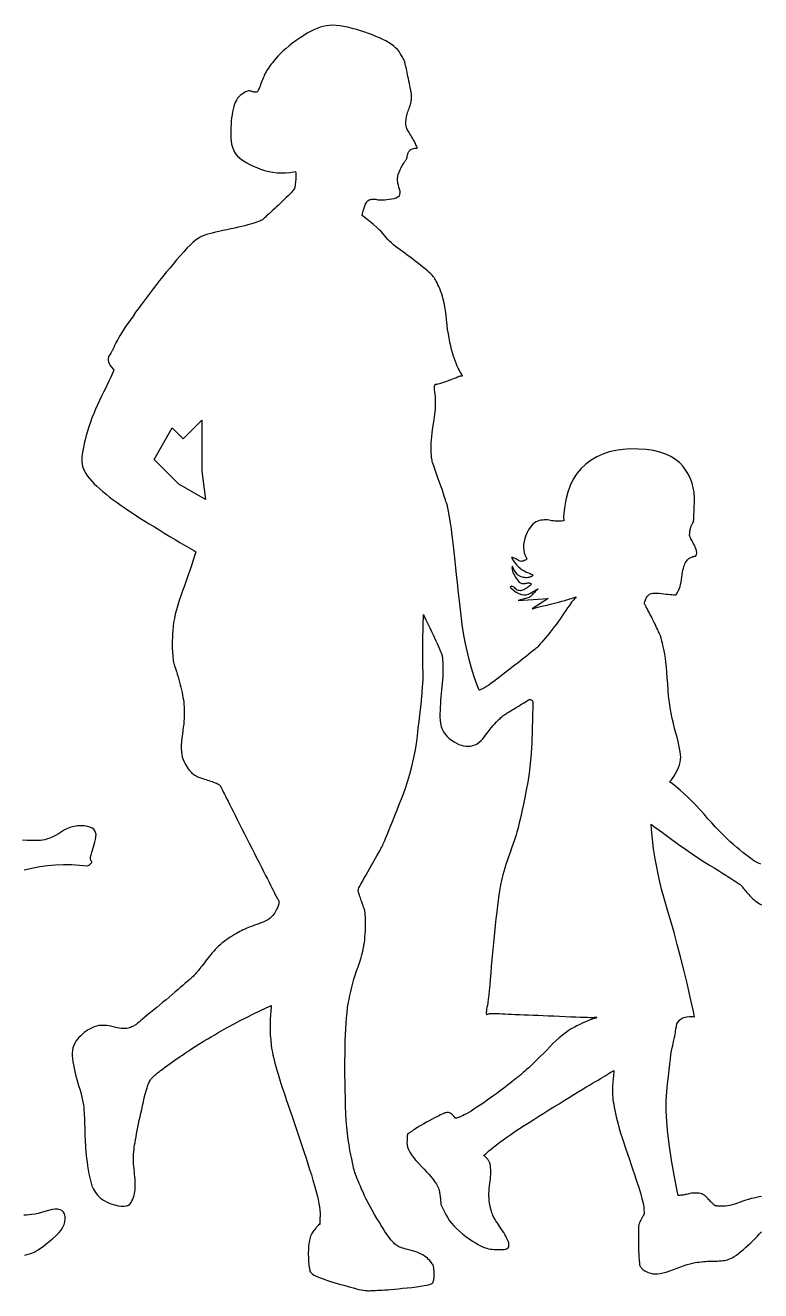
# Model space of a CAD drawing. Extents: x -1967 to 1912, y -945 to 732.
# Drawn here: x -27 to 917, y -940 to 685 of the extents above; entities that cross this region are included whole.
import ezdxf

# ---------------------------------------------------------------- set-up
doc = ezdxf.new("R2010")
doc.units = 0
doc.header["$LTSCALE"] = 20
doc.layers.add('_____1', color=7, linetype='CONTINUOUS')

msp = doc.modelspace()

# ---------------------------------------------------------------- linework, layer by layer
at = {"layer": '_____1', "color": 0, "linetype": 'CONTINUOUS', "flags": 128}
for points in [[(917.6, -392.4), (914.8, -391.1), (912.2, -389.8), (909.6, -388.3), (907.1, -386.6), (904.3, -384.7), (901.2, -382.4), (897.9, -379.9), (894.4, -377.1), (890.6, -374), (886.6, -370.6), (882.4, -366.9), (878, -362.9), (873.5, -358.7), (868.9, -354.3), (864.3, -349.5), (859.5, -344.6), (854.7, -339.3), (849.7, -333.9), (844.7, -328.1), (839.7, -322.4), (834.6, -316.9), (829.5, -311.6), (824.3, -306.5), (819.2, -301.7), (814, -297.1), (808.8, -292.7), (803.6, -288.6), (803.6, -288.6), (800.5, -286.4), (802.8, -284), (805.7, -279.8), (808.2, -275.7), (810.3, -271.8), (812, -268.1), (813.3, -264.5), (814.1, -261.1), (814.6, -257.8), (814.7, -254.7), (814.4, -251.4), (813.9, -247.8), (813.3, -243.7), (812.4, -239.3), (811.4, -234.5), (810.1, -229.3), (808.6, -223.8), (806.9, -217.8), (805.3, -211.5), (803.7, -205), (802.4, -198.3), (801.2, -191.3), (800.1, -184), (799.2, -176.5), (798.5, -168.8), (798, -160.8), (797.5, -153), (797, -145.8), (796.4, -139.1), (795.7, -133), (795.1, -127.5), (794.3, -122.6), (793.6, -118.2), (792.7, -114.4), (791.9, -111.2), (791.2, -108.3), (790.6, -105.8), (790.1, -103.7), (789.6, -102), (789.3, -100.7), (789, -99.8), (788.8, -99.3), (788.7, -98.8), (788.4, -98.2), (788, -97.4), (787.6, -96.4), (787, -95.3), (786.3, -93.9), (785.6, -92.3), (784.8, -90.5), (783.8, -88.5), (782.8, -86.4), (781.8, -84.2), (780.6, -81.9), (779.4, -79.4), (778, -76.8), (776.7, -74), (775.2, -71.2), (773.8, -68.4), (772.5, -66), (771.4, -63.8), (770.5, -62.1), (769.7, -60.6), (769.1, -59.5), (768.6, -58.6), (768.3, -58.2), (768.2, -57.8), (768.2, -57.2), (768.3, -56.4), (768.6, -55.4), (769, -54.3), (769.5, -53), (770.1, -51.5), (770.9, -49.8), (771.9, -48.2), (773.2, -46.8), (774.7, -45.7), (776.6, -44.9), (778.8, -44.4), (781.3, -44.1), (784, -44.1), (787.1, -44.3), (790.2, -44.7), (793.2, -45.1), (796, -45.4), (798.7, -45.6), (801.2, -45.9), (803.5, -46.1), (805.7, -46.2), (807.7, -46.4), (807.7, -46.4), (808.6, -46.3), (809.4, -45.7), (810.6, -43.4), (811.8, -41), (812.8, -38.5), (813.8, -35.8), (814.5, -33), (815.2, -30), (815.8, -26.9), (816.2, -23.7), (816.6, -20.5), (817, -17.5), (817.6, -14.8), (818.1, -12.4), (818.7, -10.2), (819.4, -8.2), (820.2, -6.5), (820.9, -5.1), (821.8, -3.8), (822.6, -2.6), (823.4, -1.6), (824.3, -0.7), (825.1, 0.1), (826, 0.7), (826.9, 1.3), (827.7, 1.7), (828.6, 2), (829.4, 2.3), (830.1, 2.6), (830.8, 2.8), (831.5, 2.9), (832.1, 3.1), (832.6, 3.1), (833.1, 3.2), (833.5, 3.3), (833.9, 3.5), (834.2, 3.8), (834.5, 4.2), (834.7, 4.8), (834.9, 5.5), (835.1, 6.3), (835.2, 7.2), (835.2, 8.2), (835.1, 9.4), (834.8, 10.7), (834.4, 12.1), (833.8, 13.7), (833.1, 15.4), (832.2, 17.2), (831.2, 19.2), (830.2, 21.1), (829.3, 22.8), (828.5, 24.3), (827.9, 25.6), (827.3, 26.7), (826.9, 27.6), (826.5, 28.4), (826.3, 28.9), (826.2, 29.3), (826.1, 29.9), (826.1, 30.6), (826.1, 31.4), (826.2, 32.3), (826.3, 33.4), (826.5, 34.5), (826.6, 35.8), (826.9, 37.1), (827.1, 38.3), (827.4, 39.5), (827.8, 40.6), (828.1, 41.7), (828.5, 42.7), (828.9, 43.6), (829.3, 44.5), (829.7, 45.3), (830.1, 45.9), (830.4, 46.5), (830.7, 46.9), (830.9, 47.1), (831, 47.2), (831.1, 47.2), (831.2, 47.1), (831.2, 47.3), (831.3, 48.3), (831.4, 50.2), (831.5, 52.9), (831.7, 56.5), (831.9, 60.9), (832.1, 66.2), (832.4, 72.2), (832.4, 78.6), (831.8, 84.9), (830.8, 90.9), (829.2, 96.8), (827.1, 102.5), (824.5, 108), (821.3, 113.4), (817.7, 118.5), (813.3, 123.3), (808.2, 127.5), (802.2, 131.2), (795.5, 134.3), (787.9, 136.8), (779.6, 138.7), (770.4, 140), (760.4, 140.8), (750.3, 140.9), (740.7, 140.3), (731.5, 139), (722.8, 137), (714.6, 134.2), (706.9, 130.7), (699.7, 126.4), (692.9, 121.5), (686.8, 115.8), (681.4, 109.3), (676.7, 102), (672.8, 94), (669.6, 85.2), (667.1, 75.6), (665.3, 65.3), (664.3, 54.2), (664.3, 54.2), (664.5, 48.8), (663.6, 48.5), (661.4, 48.3), (659.3, 48.2), (657.2, 48.2), (655.2, 48.2), (653.2, 48.3), (651.2, 48.5), (649.3, 48.8), (647.4, 49.2), (645.5, 49.6), (643.5, 49.8), (641.6, 49.9), (639.6, 49.8), (637.5, 49.6), (635.4, 49.3), (633.3, 48.9), (631.2, 48.3), (629, 47.4), (626.9, 46.2), (624.9, 44.5), (623, 42.4), (621.1, 39.9), (619.3, 36.9), (617.6, 33.6), (615.9, 29.8), (614.5, 25.9), (613.5, 22.1), (612.9, 18.3), (612.8, 14.6), (613.1, 11), (613.8, 7.5), (614.9, 4.1), (616.5, 0.7), (616.5, 0.7), (617.4, -0.1), (616.8, -0.8), (615.2, -1.8), (613.6, -2.5), (612.2, -3), (610.8, -3.3), (609.5, -3.4), (608.3, -3.2), (607.2, -2.8), (606.1, -2.2), (605.1, -1.5), (604.1, -0.9), (603.1, -0.3), (602.1, 0.2), (601.1, 0.7), (600.1, 1), (599.1, 1.4), (598.1, 1.6), (598.1, 1.6), (597.5, 1.7), (597.8, 0.7), (599.9, -2.6), (602.1, -5.6), (604.3, -8.2), (606.5, -10.5), (608.7, -12.6), (611, -14.3), (613.4, -15.6), (615.7, -16.7), (618, -17.6), (619.9, -18.4), (621.5, -19.1), (622.7, -19.7), (623.7, -20.3), (624.3, -20.8), (624.6, -21.2), (624.6, -21.5), (624.4, -21.8), (624.1, -22.1), (623.7, -22.4), (623.3, -22.6), (622.8, -22.9), (622.3, -23.2), (621.6, -23.5), (621, -23.8), (620.2, -24.1), (619.3, -24.2), (618.2, -24.3), (617.1, -24.4), (615.8, -24.4), (614.5, -24.3), (612.9, -24.1), (611.3, -23.8), (609.7, -23.4), (608, -22.6), (606.4, -21.5), (604.8, -20), (603.3, -18.3), (601.8, -16.1), (600.3, -13.7), (598.9, -10.9), (598.9, -10.9), (598.4, -10.1), (598.1, -10.2), (597.9, -11.5), (598, -12.8), (598.2, -14.3), (598.6, -15.9), (599.2, -17.6), (600, -19.4), (601, -21.3), (602.2, -23.3), (603.4, -25.2), (604.6, -26.9), (605.7, -28.3), (606.8, -29.5), (607.9, -30.4), (608.8, -31.1), (609.7, -31.5), (610.6, -31.7), (611.5, -31.8), (612.3, -31.8), (613.2, -31.8), (614.1, -31.7), (614.9, -31.7), (615.8, -31.6), (616.7, -31.5), (617.6, -31.3), (618.5, -31.2), (619.3, -31.2), (620.1, -31.2), (620.7, -31.3), (621.3, -31.5), (621.9, -31.7), (622.3, -32), (622.7, -32.4), (622.7, -32.4), (622.9, -32.7), (622.7, -33), (621.8, -33.9), (620.8, -34.8), (619.7, -35.7), (618.5, -36.6), (617.3, -37.4), (615.9, -38.2), (614.5, -39), (613, -39.8), (611.5, -40.5), (610.1, -40.9), (608.7, -41.1), (607.3, -41), (606, -40.8), (604.8, -40.2), (603.6, -39.5), (602.5, -38.5), (601.5, -37.5), (600.5, -36.7), (599.6, -36.1), (598.7, -35.7), (597.9, -35.5), (597.2, -35.4), (596.5, -35.6), (595.9, -36), (595.9, -36), (595.7, -36.4), (596.5, -37.5), (600.1, -40.5), (603.5, -42.9), (606.9, -44.6), (610.1, -45.8), (613.2, -46.3), (616.2, -46.2), (619.1, -45.5), (621.9, -44.2), (624.4, -42.7), (626.5, -41.5), (628.3, -40.4), (629.7, -39.6), (630.7, -39.1), (631.3, -38.8), (631.6, -38.7), (631.4, -38.8), (631.1, -39.1), (630.6, -39.5), (630, -40.1), (629.4, -40.7), (628.6, -41.4), (627.8, -42.3), (626.8, -43.2), (625.8, -44.3), (624.8, -45.3), (623.8, -46.3), (623, -47.1), (622.2, -47.9), (621.6, -48.6), (621, -49.1), (620.5, -49.6), (620.1, -50), (620.1, -50), (605.7, -53.6), (644.6, -50.9), (623.8, -64.5), (625.8, -63.9), (628.3, -63.2), (631.2, -62.4), (634.6, -61.5), (638.4, -60.5), (642.6, -59.5), (647.3, -58.3), (652.4, -57), (657.5, -55.7), (662, -54.6), (666, -53.5), (669.5, -52.6), (672.4, -51.7), (674.8, -51), (676.6, -50.3), (678, -49.8), (678.9, -49.4), (679.6, -49.2), (680, -49.2), (680.2, -49.3), (680.1, -49.6), (679.8, -50.1), (679.2, -50.8), (678.3, -51.6), (677.3, -52.7), (676, -54.2), (674.6, -55.9), (673.1, -58), (671.3, -60.4), (669.4, -63.2), (667.3, -66.3), (665, -69.7), (662.6, -73.2), (660.1, -76.8), (657.6, -80.4), (655, -83.9), (652.3, -87.5), (649.6, -91), (646.8, -94.5), (643.9, -98.1), (641.2, -101.4), (638.6, -104.4), (636.3, -107.1), (634.3, -109.4), (632.5, -111.4), (631, -113), (629.7, -114.3), (628.7, -115.3), (627.6, -116.2), (626.1, -117.4), (624.3, -118.9), (622.1, -120.6), (619.5, -122.7), (616.5, -125.1), (613.2, -127.7), (609.5, -130.7), (605.7, -133.8), (601.8, -136.8), (597.9, -139.8), (594, -142.9), (590.2, -145.8), (586.3, -148.8), (582.4, -151.8), (578.6, -154.7), (574.8, -157.5), (571.4, -160), (568.2, -162.2), (565.2, -164.1), (562.6, -165.7), (560.1, -167.1), (558, -168.1), (556.1, -168.9), (556.1, -168.9), (555.8, -168.7), (553.2, -162.5), (549.5, -151.6), (546.1, -140.5), (543.1, -129.5), (540.3, -118.3), (537.9, -107.1), (535.8, -95.8), (534, -84.4), (532.6, -72.9), (531.3, -61.6), (530.1, -50.8), (528.9, -40.4), (527.8, -30.4), (526.8, -20.9), (525.8, -11.8), (524.9, -3.2), (524, 5.1), (523.2, 12.8), (522.3, 20), (521.6, 26.6), (520.8, 32.8), (520.1, 38.3), (519.4, 43.4), (518.7, 47.9), (518, 51.8), (517.4, 55.3), (516.9, 58.4), (516.4, 61.1), (516, 63.3), (515.6, 65.1), (515.3, 66.5), (515.1, 67.5), (514.9, 68.1), (514.8, 68.6), (514.5, 69.5), (514.1, 70.6), (513.7, 71.9), (513.1, 73.6), (512.5, 75.6), (511.8, 77.9), (511, 80.4), (510.1, 83.2), (509.1, 86.1), (508.1, 89.1), (507, 92.3), (505.8, 95.6), (504.6, 99.1), (503.3, 102.7), (501.9, 106.5), (500.6, 110.1), (499.4, 113.5), (498.3, 116.5), (497.4, 119.2), (496.7, 121.5), (496, 123.6), (495.6, 125.3), (495.2, 126.7), (495, 128), (494.7, 129.6), (494.5, 131.3), (494.4, 133.2), (494.2, 135.3), (494.1, 137.6), (494, 140.2), (494, 142.9), (494, 145.9), (494.1, 149.2), (494.4, 152.8), (494.8, 156.8), (495.3, 161.1), (495.9, 165.7), (496.6, 170.7), (497.5, 176), (498.3, 181.3), (499, 186.3), (499.5, 191.1), (499.8, 195.7), (499.9, 199.9), (499.9, 203.9), (499.7, 207.6), (499.3, 211.1), (498.9, 214.2), (498.6, 216.8), (498.5, 219.1), (498.5, 220.9), (498.7, 222.3), (499, 223.3), (499.4, 223.9), (499.9, 224), (500.7, 224), (501.8, 224.1), (503.1, 224.4), (504.8, 224.8), (506.7, 225.4), (509, 226.1), (511.5, 227), (514.3, 228), (517.1, 229), (519.7, 230), (522, 230.8), (524, 231.6), (525.8, 232.3), (527.3, 232.9), (528.5, 233.5), (529.5, 233.9), (530.3, 234.2), (531.1, 234.5), (531.8, 234.7), (532.4, 234.8), (532.9, 234.9), (533.4, 234.8), (533.8, 234.7), (534.2, 234.5), (534.4, 234.3), (534.5, 234.5), (534.4, 234.8), (534.1, 235.5), (533.6, 236.3), (533, 237.4), (532.1, 238.8), (531.1, 240.4), (530, 242.3), (528.9, 244.6), (527.7, 247.1), (526.6, 249.9), (525.4, 253), (524.1, 256.5), (522.9, 260.2), (521.6, 264.2), (520.4, 268.6), (519.2, 273.2), (518.1, 278.1), (517.1, 283.2), (516.2, 288.7), (515.3, 294.4), (514.6, 300.3), (513.9, 306.6), (513.2, 312.8), (512.4, 318.5), (511.6, 323.8), (510.7, 328.7), (509.7, 333.2), (508.7, 337.2), (507.6, 340.8), (506.3, 343.9), (505.1, 346.8), (504, 349.4), (502.8, 351.8), (501.7, 354), (500.7, 356.1), (499.7, 357.9), (498.7, 359.5), (497.8, 360.9), (496.7, 362.3), (495.4, 363.9), (493.6, 365.7), (491.6, 367.6), (489.2, 369.7), (486.5, 372), (483.5, 374.4), (480.2, 377.1), (476.7, 379.7), (473.3, 382.3), (470, 384.9), (466.7, 387.4), (463.4, 389.8), (460.3, 392.1), (457.2, 394.3), (454.2, 396.5), (451.2, 398.7), (448.4, 400.9), (445.8, 403.1), (443.2, 405.4), (440.8, 407.7), (438.6, 410), (436.4, 412.3), (434.5, 414.7), (432.3, 417.2), (429.8, 419.9), (426.9, 422.7), (423.7, 425.7), (420, 428.9), (415.9, 432.3), (411.5, 435.8), (406.7, 439.6), (406.7, 439.6), (405.4, 440.2), (405.9, 443), (406.9, 446.8), (407.9, 450.1), (408.9, 452.9), (409.9, 455.3), (411, 457.3), (412.1, 458.9), (413.1, 460), (414.3, 460.6), (415.4, 461), (416.6, 461.3), (417.8, 461.5), (419, 461.7), (420.3, 461.7), (421.6, 461.6), (422.9, 461.4), (424.3, 461.1), (425.8, 460.9), (427.6, 460.7), (429.6, 460.6), (431.9, 460.7), (434.4, 460.8), (437.2, 461.1), (440.2, 461.4), (443.5, 461.9), (446.6, 462.5), (449.2, 463.4), (451.3, 464.6), (452.8, 466), (453.8, 467.7), (454.3, 469.7), (454.2, 471.9), (453.5, 474.4), (452.7, 477), (452, 479.4), (451.5, 481.6), (451.1, 483.7), (450.9, 485.6), (450.8, 487.3), (450.8, 488.9), (451.1, 490.3), (451.4, 491.7), (451.8, 493.1), (452.2, 494.5), (452.8, 495.9), (453.4, 497.4), (454.1, 498.9), (454.9, 500.5), (455.7, 502.1), (456.6, 503.7), (457.4, 505.1), (458.2, 506.5), (458.9, 507.7), (459.6, 508.9), (460.2, 509.9), (460.8, 510.8), (461.4, 511.6), (461.9, 512.4), (462.4, 513.1), (462.7, 513.8), (463, 514.5), (463.2, 515.1), (463.4, 515.7), (463.5, 516.3), (463.5, 516.9), (463.5, 517.4), (463.6, 518), (463.8, 518.7), (464, 519.4), (464.3, 520.2), (464.6, 521), (465, 521.9), (465.5, 522.8), (466.1, 523.8), (466.8, 524.6), (467.8, 525.3), (468.8, 525.9), (470.1, 526.4), (471.5, 526.8), (473.1, 527), (474.8, 527.2), (474.8, 527.2), (476.1, 527.2), (476.2, 527.4), (476, 528.2), (475.7, 529.1), (475.2, 530.2), (474.6, 531.5), (473.9, 532.9), (473.1, 534.5), (472.2, 536.3), (471.1, 538.2), (470, 540.1), (468.9, 542), (467.9, 543.7), (466.9, 545.4), (466, 547), (465.1, 548.5), (464.3, 549.9), (463.5, 551.2), (462.9, 552.5), (462.3, 553.9), (461.9, 555.3), (461.6, 556.9), (461.5, 558.4), (461.4, 560.1), (461.5, 561.8), (461.8, 563.6), (462.1, 565.4), (462.5, 567.2), (462.9, 569), (463.4, 570.9), (463.9, 572.7), (464.5, 574.5), (465.1, 576.3), (465.8, 578.1), (466.5, 579.9), (467.1, 581.7), (467.6, 583.4), (468, 585), (468.3, 586.6), (468.5, 588.1), (468.7, 589.6), (468.8, 591.1), (468.8, 592.4), (468.8, 593.6), (468.8, 594.7), (468.8, 595.7), (468.7, 596.6), (468.7, 597.3), (468.6, 598), (468.5, 598.5), (468.4, 599.1), (468.2, 600.1), (467.9, 601.4), (467.6, 603), (467.2, 605.1), (466.7, 607.4), (466.1, 610.1), (465.5, 613.1), (464.9, 616.3), (464.3, 619.2), (463.7, 621.8), (463.2, 624.3), (462.7, 626.6), (462.3, 628.6), (461.9, 630.5), (461.5, 632.1), (461.2, 633.5), (460.9, 634.7), (460.7, 635.8), (460.5, 636.6), (460.4, 637.3), (460.3, 637.8), (460.3, 638.1), (460.3, 638.2), (460.3, 638.3), (460, 638.8), (459.6, 639.6), (459, 640.8), (458.2, 642.2), (457.1, 644), (455.9, 646.1), (454.5, 648.5), (452.8, 651.1), (450.8, 653.6), (448.5, 656), (445.8, 658.3), (442.9, 660.5), (439.5, 662.7), (435.9, 664.7), (431.9, 666.7), (427.7, 668.7), (423.2, 670.5), (418.6, 672.4), (413.8, 674.2), (408.8, 675.9), (403.7, 677.6), (398.3, 679.3), (392.7, 680.9), (387.2, 682.3), (381.9, 683.4), (376.9, 684.2), (372.1, 684.6), (367.5, 684.8), (363.2, 684.6), (359.1, 684.2), (355.3, 683.4), (351.5, 682.3), (347.6, 680.9), (343.5, 679.1), (339.3, 677), (334.9, 674.6), (330.4, 671.9), (325.7, 668.9), (320.9, 665.5), (316.2, 662), (311.8, 658.6), (307.7, 655.2), (304, 652), (300.6, 648.8), (297.5, 645.7), (294.8, 642.6), (292.4, 639.6), (290.2, 636.8), (288.3, 634.3), (286.6, 631.9), (285.1, 629.8), (283.8, 628), (282.8, 626.4), (282, 625), (281.3, 623.9), (280.8, 622.8), (280.2, 621.6), (279.6, 620.2), (279, 618.6), (278.3, 616.9), (277.5, 615), (276.7, 613), (275.9, 610.8), (275, 608.7), (274.3, 606.8), (273.6, 605.1), (273, 603.6), (272.4, 602.4), (272, 601.4), (271.6, 600.6), (271.2, 600), (270.9, 599.6), (270.5, 599.3), (269.9, 599.1), (269.3, 599), (268.5, 598.9), (267.7, 599), (266.7, 599.1), (265.7, 599.3), (264.6, 599.6), (263.6, 599.8), (262.8, 600.1), (262, 600.3), (261.4, 600.4), (260.8, 600.6), (260.3, 600.7), (260, 600.8), (259.6, 600.9), (258.9, 600.7), (258.1, 600.4), (257.1, 599.9), (255.8, 599.2), (254.3, 598.4), (252.7, 597.4), (250.8, 596.2), (248.9, 594.8), (247.1, 593.1), (245.5, 591.2), (244, 588.9), (242.7, 586.4), (241.6, 583.6), (240.6, 580.5), (239.7, 577.1), (239, 573.6), (238.4, 569.8), (237.8, 566), (237.4, 562), (237.1, 557.8), (236.8, 553.6), (236.7, 549.1), (236.6, 544.6), (236.7, 540.1), (237.1, 535.9), (237.8, 532), (238.8, 528.4), (240, 525), (241.6, 522), (243.4, 519.3), (245.5, 516.9), (247.9, 514.6), (250.6, 512.4), (253.8, 510.2), (257.3, 508.1), (261.2, 506.1), (265.4, 504.1), (270.1, 502.1), (275, 500.2), (280.2, 498.5), (285.5, 497.2), (290.8, 496.2), (296.1, 495.6), (301.4, 495.4), (306.8, 495.5), (312.3, 495.9), (317.7, 496.7), (317.7, 496.7), (319.3, 497.3), (319.6, 497.3), (319.9, 496.7), (320.1, 495.9), (320.3, 494.9), (320.4, 493.7), (320.4, 492.3), (320.4, 490.7), (320.3, 488.9), (320.1, 486.8), (319.9, 484.8), (319.8, 483), (319.6, 481.3), (319.4, 479.9), (319.2, 478.6), (319.1, 477.5), (318.9, 476.6), (318.7, 475.9), (318.4, 475.2), (317.8, 474.2), (316.9, 473), (315.7, 471.6), (314.2, 469.9), (312.4, 468), (310.3, 465.9), (307.9, 463.6), (305.3, 461.1), (302.8, 458.7), (300.4, 456.4), (297.9, 454.1), (295.5, 451.8), (293.1, 449.6), (290.8, 447.4), (288.5, 445.3), (286.3, 443.3), (284.4, 441.5), (282.7, 440), (281.3, 438.6), (280.1, 437.5), (279.2, 436.6), (278.5, 436), (278, 435.5), (277.5, 435.1), (276.7, 434.7), (275.5, 434.1), (274.1, 433.5), (272.3, 432.9), (270.2, 432.1), (267.7, 431.3), (264.9, 430.4), (261.9, 429.4), (258.5, 428.5), (254.7, 427.5), (250.7, 426.5), (246.4, 425.5), (241.7, 424.4), (236.8, 423.4), (231.5, 422.3), (226.3, 421.2), (221.4, 420.2), (216.9, 419.1), (212.8, 418.1), (209, 417.1), (205.7, 416.1), (202.7, 415.1), (200, 414.2), (197.4, 412.9), (194.6, 411.2), (191.4, 408.8), (188, 405.9), (184.4, 402.5), (180.4, 398.5), (176.2, 394), (171.7, 389), (167.1, 383.6), (162.6, 378.3), (158.2, 373), (153.8, 367.7), (149.5, 362.4), (145.3, 357.1), (141.2, 351.9), (137.1, 346.6), (133.1, 341.4), (129.2, 336.2), (125.4, 331.2), (121.7, 326.1), (118, 321.2), (114.5, 316.3), (111.1, 311.4), (107.7, 306.7), (104.5, 302.1), (101.6, 297.9), (99, 293.9), (96.7, 290.3), (94.7, 287.1), (92.9, 284.1), (91.4, 281.5), (90.2, 279.2), (89.2, 277.1), (88.3, 275.3), (87.5, 273.8), (86.8, 272.4), (86.3, 271.3), (85.9, 270.4), (85.6, 269.7), (85.4, 269.3), (85.3, 268.9), (85, 268.3), (84.6, 267.5), (84, 266.5), (83.4, 265.4), (82.6, 264), (81.7, 262.5), (80.6, 260.7), (79.8, 258.9), (79.3, 256.9), (79.3, 254.9), (79.7, 252.8), (80.5, 250.5), (81.8, 248.2), (83.5, 245.9), (85.6, 243.4), (85.6, 243.4), (86.5, 242.7), (85.5, 240), (83.8, 236.2), (82, 232.2), (80.1, 227.9), (78, 223.4), (75.7, 218.7), (73.4, 213.7), (70.8, 208.5), (68.2, 203), (65.5, 197.5), (63, 191.9), (60.6, 186.3), (58.4, 180.7), (56.3, 175.1), (54.4, 169.5), (52.7, 163.9), (51.1, 158.2), (49.6, 152.8), (48.4, 147.7), (47.4, 142.9), (46.6, 138.5), (45.9, 134.4), (45.5, 130.6), (45.3, 127.2), (45.3, 124.2), (45.6, 121.3), (46.2, 118.3), (47.3, 115.3), (48.7, 112.3), (50.5, 109.2), (52.6, 106), (55.2, 102.8), (58.1, 99.6), (61.3, 96.3), (64.8, 93), (68.5, 89.6), (72.4, 86.2), (76.6, 82.7), (81, 79.2), (85.7, 75.7), (90.6, 72.1), (95.7, 68.4), (101.1, 64.7), (106.7, 60.9), (112.6, 57), (118.7, 53.1), (125.1, 49), (131.7, 44.9), (138.5, 40.7), (145.4, 36.5), (152.1, 32.4), (158.6, 28.5), (165.1, 24.6), (171.3, 20.9), (177.4, 17.3), (183.4, 13.8), (189.2, 10.4), (189.2, 10.4), (191.6, 8.9), (190.5, 4.9), (188.3, -1.9), (186.1, -8.6), (183.9, -15.2), (181.6, -21.8), (179.4, -28.4), (177.1, -34.8), (174.8, -41.2), (172.6, -47.5), (170.4, -53.8), (168.5, -59.8), (166.8, -65.6), (165.4, -71.3), (164.2, -76.8), (163.3, -82.1), (162.6, -87.2), (162.2, -92.1), (162, -96.8), (161.8, -101.2), (161.6, -105.3), (161.6, -109.1), (161.5, -112.5), (161.6, -115.7), (161.7, -118.6), (161.9, -121.1), (162.1, -123.4), (162.3, -125.4), (162.4, -127.2), (162.6, -128.8), (162.7, -130.1), (162.9, -131.2), (163, -132), (163.1, -132.6), (163.3, -133.3), (163.6, -134.3), (164, -135.7), (164.5, -137.4), (165.2, -139.6), (166, -142.1), (166.9, -145), (167.9, -148.2), (169, -151.7), (170, -155.1), (170.9, -158.4), (171.8, -161.8), (172.6, -165.1), (173.4, -168.4), (174.1, -171.7), (174.7, -175), (175.3, -178.2), (175.8, -181.3), (176.2, -184.4), (176.5, -187.5), (176.7, -190.4), (176.9, -193.4), (177, -196.2), (177, -199), (176.9, -201.9), (176.7, -205.1), (176.5, -208.6), (176.2, -212.3), (175.7, -216.3), (175.2, -220.6), (174.6, -225.2), (174, -230), (173.4, -234.9), (173.1, -239.4), (173, -243.7), (173.2, -247.7), (173.7, -251.3), (174.4, -254.7), (175.4, -257.8), (176.7, -260.6), (178.1, -263.2), (179.4, -265.5), (180.7, -267.7), (182, -269.6), (183.3, -271.3), (184.5, -272.8), (185.7, -274.1), (186.8, -275.2), (188, -276.1), (189.3, -277), (190.7, -277.9), (192.2, -278.7), (193.7, -279.5), (195.4, -280.3), (197.1, -280.9), (199, -281.6), (200.9, -282.2), (202.8, -282.9), (204.7, -283.5), (206.7, -284.2), (208.6, -284.9), (210.6, -285.5), (212.6, -286.2), (214.6, -286.9), (216.5, -287.6), (218.2, -288.3), (219.6, -289), (220.8, -289.6), (221.8, -290.2), (222.6, -290.8), (223.1, -291.3), (223.5, -291.9), (223.7, -292.5), (224.2, -293.5), (224.8, -294.7), (225.5, -296.2), (226.4, -298), (227.4, -300.1), (228.6, -302.4), (229.9, -305), (231.4, -308), (233.2, -311.4), (235.1, -315.2), (237.3, -319.5), (239.6, -324.2), (242.2, -329.3), (245, -334.8), (248, -340.7), (251.1, -346.9), (254.3, -353.1), (257.4, -359.2), (260.5, -365.4), (263.6, -371.5), (266.7, -377.7), (269.9, -383.9), (273, -390), (276, -395.9), (278.8, -401.5), (281.4, -406.6), (283.7, -411.2), (285.9, -415.5), (287.8, -419.3), (289.5, -422.7), (291, -425.7), (292.3, -428.3), (293.4, -430.6), (294.5, -432.7), (295.4, -434.4), (296.2, -435.8), (296.8, -436.9), (297.4, -437.7), (297.8, -438.2), (298.1, -438.6), (298.3, -439.2), (298.4, -439.8), (298.5, -440.5), (298.5, -441.3), (298.4, -442.2), (298.3, -443.2), (298, -444.3), (297.7, -445.5), (297.3, -446.8), (296.7, -448.2), (296, -449.7), (295.2, -451.2), (294.3, -452.8), (293.3, -454.6), (292.2, -456.4), (290.8, -458.2), (289.2, -459.9), (287.3, -461.5), (285.1, -463.1), (282.7, -464.6), (279.9, -465.9), (276.9, -467.2), (273.6, -468.5), (270.3, -469.6), (267.2, -470.7), (264.4, -471.7), (261.8, -472.7), (259.5, -473.6), (257.3, -474.4), (255.5, -475.2), (253.8, -476), (252.2, -476.7), (250.4, -477.7), (248.4, -478.7), (246.3, -479.9), (244, -481.2), (241.5, -482.7), (238.8, -484.3), (236, -486.1), (233.1, -487.9), (230.3, -489.8), (227.7, -491.7), (225.2, -493.6), (222.9, -495.6), (220.7, -497.7), (218.6, -499.7), (216.6, -501.9), (214.8, -504), (212.9, -506.1), (211.1, -508.2), (209.4, -510.4), (207.7, -512.5), (206, -514.6), (204.4, -516.7), (202.8, -518.7), (201.3, -520.8), (199.8, -522.7), (198.4, -524.5), (197.1, -526.2), (195.8, -527.7), (194.6, -529.2), (193.4, -530.6), (192.3, -531.8), (191.3, -533), (190.3, -534.1), (189.2, -535.2), (188.2, -536.2), (187.2, -537.2), (186.3, -538.1), (185.3, -539), (184.4, -539.8), (183.3, -540.8), (181.8, -542.1), (179.9, -543.7), (177.7, -545.6), (175.1, -547.8), (172.2, -550.3), (168.9, -553.2), (165.2, -556.3), (161.3, -559.6), (157.4, -562.9), (153.5, -566.2), (149.5, -569.5), (145.6, -572.8), (141.6, -576.1), (137.7, -579.4), (133.7, -582.6), (129.9, -585.7), (126.5, -588.5), (123.5, -591), (121, -593.1), (118.8, -594.9), (117, -596.4), (115.6, -597.5), (114.6, -598.3), (113.8, -598.9), (112.8, -599.5), (111.8, -600.1), (110.6, -600.7), (109.3, -601.2), (108, -601.7), (106.5, -602.2), (104.9, -602.6), (103.1, -603), (101.1, -603.2), (98.8, -603.2), (96.3, -603), (93.6, -602.7), (90.6, -602.2), (87.3, -601.5), (83.9, -600.7), (80.3, -599.9), (76.9, -599.4), (73.5, -599.2), (70.3, -599.2), (67.2, -599.5), (64.2, -600.1), (61.4, -601), (58.6, -602.2), (55.9, -603.6), (53.3, -605.1), (50.8, -606.7), (48.4, -608.5), (46.1, -610.4), (43.9, -612.4), (41.7, -614.6), (39.7, -616.9), (37.8, -619.3), (36.2, -622), (35, -624.8), (34, -627.8), (33.4, -631), (33.1, -634.5), (33.1, -638.1), (33.4, -641.9), (33.9, -645.8), (34.5, -649.9), (35.3, -654), (36.2, -658.3), (37.3, -662.6), (38.5, -667), (39.8, -671.6), (41.2, -676.2), (42.7, -680.9), (43.9, -685.3), (45, -689.5), (46, -693.6), (46.8, -697.5), (47.4, -701.3), (47.8, -704.8), (48.1, -708.2), (48.3, -711.4), (48.5, -714.6), (48.6, -717.8), (48.7, -720.8), (48.8, -723.8), (48.9, -726.8), (49, -729.6), (49, -732.4), (49.1, -735.3), (49.2, -738.4), (49.3, -741.7), (49.5, -745.2), (49.7, -748.9), (49.9, -752.8), (50.2, -756.9), (50.5, -761.2), (50.9, -765.7), (51.4, -770.2), (52, -774.9), (52.7, -779.7), (53.6, -784.6), (54.5, -789.6), (55.6, -794.7), (56.8, -799.9), (58.3, -805), (60.3, -809.6), (62.8, -813.8), (65.8, -817.5), (69.3, -820.8), (73.2, -823.7), (77.7, -826.2), (82.7, -828.2), (87.7, -829.7), (92.1, -830.8), (96.1, -831.3), (99.6, -831.4), (102.6, -831), (105.1, -830), (107.1, -828.6), (108.6, -826.7), (109.8, -824.5), (110.9, -822.2), (111.7, -819.9), (112.5, -817.6), (113.1, -815.2), (113.5, -812.8), (113.8, -810.3), (113.9, -807.7), (113.9, -805.1), (113.9, -802.4), (113.8, -799.5), (113.7, -796.6), (113.5, -793.5), (113.2, -790.3), (112.9, -787), (112.5, -783.6), (112.2, -780.2), (111.9, -776.8), (111.8, -773.6), (111.7, -770.4), (111.7, -767.4), (111.9, -764.4), (112.1, -761.5), (112.4, -758.7), (112.8, -755.8), (113.2, -752.7), (113.8, -749.4), (114.4, -746), (115, -742.3), (115.7, -738.4), (116.5, -734.3), (117.4, -730), (118.3, -725.6), (119.2, -721), (120.2, -716.4), (121.2, -711.7), (122.3, -707), (123.4, -702.1), (124.5, -697.2), (125.6, -692.1), (126.8, -687.3), (128, -683), (129.1, -679.2), (130.2, -675.8), (131.4, -673), (132.5, -670.7), (133.6, -668.8), (134.7, -667.5), (135.8, -666.4), (136.9, -665.4), (138, -664.3), (139.1, -663.3), (140.3, -662.3), (141.4, -661.3), (142.6, -660.3), (143.7, -659.3), (145, -658.3), (146.6, -657.1), (148.5, -655.6), (150.6, -654.1), (153, -652.3), (155.7, -650.3), (158.7, -648.2), (161.9, -645.9), (165.3, -643.6), (168.5, -641.3), (171.5, -639.2), (174.5, -637.2), (177.3, -635.3), (180, -633.4), (182.6, -631.7), (185.1, -630.2), (185.1, -630.2), (196.8, -622.6), (197.7, -622.1), (199.2, -621.2), (201.3, -619.9), (204, -618.3), (207.4, -616.3), (211.4, -613.9), (216.1, -611.1), (221.3, -608), (227.2, -604.6), (233.8, -601), (240.9, -597.2), (248.7, -593.1), (257.1, -588.9), (266.1, -584.4), (275.8, -579.8), (286, -574.9), (286, -574.9), (288.5, -573.7), (288.5, -575.3), (288, -580.9), (287.6, -586.2), (287.4, -591.2), (287.2, -595.9), (287.1, -600.3), (287.1, -604.4), (287.3, -608.1), (287.5, -611.6), (287.8, -614.7), (288, -617.5), (288.2, -619.9), (288.4, -622), (288.5, -623.7), (288.6, -625.1), (288.7, -626.1), (288.8, -626.8), (288.9, -627.5), (289.1, -628.6), (289.4, -630.1), (289.7, -632), (290.2, -634.3), (290.8, -637), (291.6, -640.1), (292.4, -643.7), (293.3, -647.6), (294.5, -652), (295.8, -656.7), (297.4, -662), (299.1, -667.6), (301, -673.7), (303.2, -680.2), (305.5, -687.1), (307.9, -694.3), (310.4, -701.5), (312.9, -708.9), (315.4, -716.3), (318, -723.8), (320.6, -731.4), (323.2, -739.1), (325.9, -746.9), (328.5, -754.6), (331, -762.2), (333.4, -769.6), (335.8, -776.9), (338, -784.1), (340.2, -791.1), (342.2, -797.9), (344.2, -804.6), (346, -811.1), (347.5, -817), (348.8, -822.6), (349.9, -827.7), (350.6, -832.3), (351.2, -836.5), (351.4, -840.3), (351.4, -843.6), (351.3, -846.5), (351.2, -848.9), (351.1, -851), (351.1, -852.6), (351, -853.8), (350.9, -854.6), (350.9, -855), (350.8, -854.9), (350.8, -854.7), (350.7, -854.5), (350.6, -854.5), (350.4, -854.5), (350.1, -854.7), (349.9, -854.9), (349.5, -855.2), (349.2, -855.7), (348.8, -856.2), (348.3, -856.8), (347.7, -857.5), (347, -858.3), (346.2, -859.1), (345.4, -860.1), (344.5, -861.2), (343.5, -862.4), (342.5, -863.6), (341.6, -865), (340.7, -866.5), (340, -868.1), (339.3, -869.8), (338.7, -871.6), (338.1, -873.5), (337.7, -875.5), (337.3, -877.7), (337, -880), (336.7, -882.4), (336.5, -885), (336.4, -887.7), (336.3, -890.5), (336.3, -893.5), (336.4, -896.7), (336.5, -899.8), (336.7, -902.6), (336.9, -905.2), (337.1, -907.6), (337.4, -909.7), (337.7, -911.6), (338.1, -913.2), (338.4, -914.6), (339.1, -915.9), (340.2, -917.2), (341.8, -918.5), (343.8, -919.8), (346.3, -921.1), (349.3, -922.4), (352.8, -923.8), (356.7, -925.2), (360.9, -926.5), (365, -927.8), (369.2, -929.1), (373.4, -930.4), (377.6, -931.7), (381.8, -932.9), (386.1, -934.1), (390.3, -935.3), (394.4, -936.3), (398.1, -937.3), (401.4, -938.1), (404.4, -938.7), (407.1, -939.2), (409.3, -939.5), (411.3, -939.7), (412.8, -939.8), (414.3, -939.8), (416.1, -939.7), (418, -939.6), (420.2, -939.5), (422.6, -939.4), (425.2, -939.3), (428, -939.1), (431.1, -939), (434.5, -938.7), (438.3, -938.5), (442.4, -938.1), (447, -937.7), (452, -937.3), (457.4, -936.7), (463.2, -936.1), (469.4, -935.5), (475.4, -934.8), (480.6, -934.1), (485.1, -933.3), (488.9, -932.5), (491.9, -931.7), (494.2, -930.9), (495.7, -930), (496.5, -929.1), (496.9, -928.2), (497.2, -927.1), (497.4, -926), (497.7, -924.7), (497.8, -923.4), (497.9, -922), (498, -920.5), (498, -918.9), (497.9, -917.3), (497.9, -915.8), (497.8, -914.3), (497.7, -913), (497.5, -911.7), (497.4, -910.6), (497.2, -909.5), (497, -908.4), (496.6, -907.4), (496.1, -906.3), (495.4, -905.2), (494.6, -903.9), (493.5, -902.6), (492.3, -901.2), (490.9, -899.8), (489.3, -898.2), (487.6, -896.7), (485.6, -895.3), (483.5, -893.9), (481.2, -892.7), (478.7, -891.5), (476, -890.5), (473.1, -889.5), (470, -888.6), (467, -887.8), (464.2, -887.1), (461.6, -886.4), (459.3, -885.7), (457.3, -885), (455.5, -884.4), (453.9, -883.9), (452.6, -883.3), (451.4, -882.7), (450.1, -881.9), (448.7, -880.8), (447.2, -879.5), (445.7, -878), (444.1, -876.3), (442.5, -874.3), (440.7, -872.1), (438.9, -869.7), (436.9, -866.8), (434.7, -863.6), (432.4, -860), (429.9, -856), (427.2, -851.6), (424.4, -846.9), (421.5, -841.8), (418.5, -836.6), (415.8, -831.6), (413.2, -826.8), (410.8, -822.2), (408.6, -817.8), (406.6, -813.5), (404.8, -809.5), (403.2, -805.6), (401.7, -802), (400.4, -798.8), (399.2, -796), (398.3, -793.6), (397.4, -791.5), (396.8, -789.9), (396.2, -788.6), (395.9, -787.6), (395.6, -786.6), (395.1, -784.8), (394.5, -782.3), (393.8, -779.1), (393, -775.2), (392.1, -770.6), (391, -765.3), (389.8, -759.3), (388.6, -752.6), (387.5, -745.5), (386.6, -737.9), (385.8, -729.9), (385.1, -721.3), (384.6, -712.2), (384.2, -702.7), (383.9, -692.6), (383.7, -682.5), (383.5, -672.6), (383.4, -663), (383.4, -653.7), (383.4, -644.6), (383.5, -635.7), (383.6, -627.2), (383.8, -618.9), (384, -611), (384.4, -603.4), (384.8, -596.2), (385.4, -589.3), (386, -582.9), (386.8, -576.8), (387.6, -571.1), (388.6, -565.8), (389.6, -560.6), (390.8, -555.5), (392, -550.3), (393.4, -545.1), (394.9, -539.8), (396.6, -534.6), (398.3, -529.3), (400.2, -524), (402, -518.8), (403.6, -513.7), (405, -508.7), (406.2, -503.9), (407.2, -499.2), (408, -494.6), (408.7, -490.2), (409.1, -485.9), (409.4, -481.8), (409.6, -477.9), (409.8, -474.3), (409.9, -470.9), (409.9, -467.8), (409.9, -464.9), (409.8, -462.3), (409.6, -459.9), (409.4, -457.8), (409.3, -455.9), (409.2, -454.4), (409, -453.2), (408.9, -452.2), (408.9, -451.6), (408.8, -451.2), (408.8, -451.2), (408.7, -451.2), (408.6, -451), (408.5, -450.8), (408.3, -450.3), (408.1, -449.7), (407.9, -449), (407.6, -448.1), (407.2, -447), (406.8, -445.9), (406.4, -444.6), (406, -443.3), (405.5, -441.9), (405, -440.4), (404.4, -438.8), (403.8, -437.1), (403.2, -435.4), (402.6, -433.7), (402.1, -432.1), (401.6, -430.8), (401.2, -429.6), (400.8, -428.5), (400.6, -427.6), (400.4, -426.9), (400.2, -426.4), (400.3, -425.7), (400.7, -424.4), (401.4, -422.7), (402.5, -420.5), (403.9, -417.8), (405.7, -414.5), (407.8, -410.8), (410.2, -406.6), (412.7, -402.2), (415.1, -398.1), (417.2, -394.3), (419.3, -390.7), (421.1, -387.5), (422.8, -384.4), (424.3, -381.7), (425.7, -379.2), (426.9, -377), (428, -375), (428.9, -373.4), (429.6, -372.1), (430.2, -371), (430.6, -370.3), (430.9, -369.8), (431, -369.6), (431.2, -369.4), (431.5, -368.7), (431.9, -367.7), (432.6, -366.2), (433.4, -364.3), (434.4, -362), (435.6, -359.2), (436.9, -356.1), (438.5, -352.3), (440.3, -347.8), (442.4, -342.6), (444.8, -336.6), (447.5, -329.9), (450.4, -322.4), (453.6, -314.2), (457.1, -305.2), (460.6, -295.8), (463.7, -286.3), (466.6, -276.7), (469.2, -267), (471.5, -257.2), (473.4, -247.4), (475.1, -237.5), (476.5, -227.4), (477.6, -217.7), (478.7, -208.9), (479.6, -200.9), (480.4, -193.6), (481.1, -187.2), (481.7, -181.6), (482.1, -176.9), (482.5, -172.9), (482.7, -169.5), (483, -166.5), (483.2, -163.8), (483.3, -161.4), (483.5, -159.4), (483.6, -157.7), (483.7, -156.3), (483.7, -155.3), (483.7, -154.2), (483.7, -152.5), (483.7, -150.4), (483.7, -147.7), (483.7, -144.4), (483.6, -140.7), (483.6, -136.4), (483.5, -131.6), (483.5, -126.3), (483.4, -120.4), (483.4, -114), (483.5, -107.1), (483.6, -99.7), (483.7, -91.7), (483.9, -83.2), (484.1, -74.2), (484.1, -74.2), (484.2, -71.7), (484.7, -73), (487.4, -78.5), (490, -83.8), (492.4, -88.7), (494.6, -93.3), (496.7, -97.6), (498.6, -101.7), (500.3, -105.4), (501.8, -108.8), (503.1, -111.9), (504.3, -114.7), (505.4, -117.1), (506.3, -119.2), (507, -120.9), (507.5, -122.2), (507.9, -123.3), (508.1, -123.9), (508.3, -124.6), (508.4, -125.6), (508.6, -126.9), (508.7, -128.5), (508.8, -130.5), (508.9, -132.8), (509, -135.4), (509.2, -138.3), (509.2, -141.5), (509.2, -144.9), (509.1, -148.4), (508.9, -152.1), (508.7, -156), (508.4, -160), (508, -164.2), (507.5, -168.6), (507, -173.1), (506.6, -177.5), (506.2, -182), (505.9, -186.3), (505.7, -190.7), (505.5, -195), (505.4, -199.3), (505.4, -203.6), (505.5, -207.8), (506.1, -211.7), (507, -215.5), (508.4, -219), (510.1, -222.3), (512.1, -225.4), (514.6, -228.2), (517.4, -230.9), (520.4, -233.2), (523.5, -235.3), (526.5, -237), (529.5, -238.4), (532.6, -239.5), (535.6, -240.3), (538.7, -240.8), (541.7, -240.9), (544.7, -240.6), (547.6, -240), (550.5, -239), (553.2, -237.6), (555.8, -235.7), (558.3, -233.5), (560.8, -230.9), (563.1, -227.9), (565.4, -224.8), (567.6, -221.9), (569.7, -219.1), (571.8, -216.6), (573.8, -214.2), (575.7, -212), (577.6, -210), (579.4, -208.2), (581.1, -206.6), (582.6, -205.2), (583.8, -204), (584.9, -203), (585.7, -202.3), (586.3, -201.7), (586.6, -201.4), (586.8, -201.3), (586.9, -201.3), (587.2, -201.1), (587.6, -200.9), (588.2, -200.5), (588.9, -200.1), (589.8, -199.5), (590.8, -198.9), (591.9, -198.1), (593.2, -197.3), (594.7, -196.3), (596.3, -195.3), (598.1, -194.2), (600.1, -193), (602.2, -191.7), (604.6, -190.3), (607, -188.8), (609.5, -187.4), (611.6, -186), (613.6, -184.9), (615.3, -183.8), (616.7, -182.9), (617.9, -182.2), (618.8, -181.6), (619.5, -181.1), (620.1, -180.8), (620.6, -180.6), (621.2, -180.6), (621.9, -180.7), (622.5, -181), (623.1, -181.5), (623.8, -182.1), (624.5, -182.9), (624.5, -182.9), (624.7, -183.2), (624.6, -187.4), (624.5, -204.5), (624, -220.6), (623.4, -235.8), (622.5, -250), (621.3, -263.2), (619.9, -275.5), (618.2, -286.8), (616.3, -297.1), (614.4, -306.5), (612.6, -315), (611, -322.5), (609.6, -329), (608.4, -334.6), (607.3, -339.3), (606.4, -343), (605.8, -345.8), (605.1, -348.3), (604.2, -351.2), (603.2, -354.5), (602, -358.2), (600.6, -362.3), (599.1, -366.9), (597.4, -371.8), (595.5, -377.2), (593.6, -382.6), (591.8, -387.7), (590.2, -392.6), (588.8, -397.2), (587.5, -401.6), (586.3, -405.7), (585.3, -409.5), (584.5, -413), (583.7, -416.7), (582.8, -421.2), (582, -426.3), (581.1, -432.1), (580.2, -438.6), (579.3, -445.8), (578.3, -453.6), (577.3, -462.2), (576.4, -471.1), (575.4, -479.9), (574.5, -488.7), (573.7, -497.5), (572.9, -506.2), (572.1, -514.8), (571.3, -523.5), (570.6, -532.1), (569.9, -540.2), (569.3, -547.7), (568.6, -554.4), (568, -560.3), (567.4, -565.4), (566.9, -569.9), (566.3, -573.5), (565.8, -576.4), (565.3, -578.8), (565.1, -580.8), (564.9, -582.4), (564.9, -583.6), (565, -584.5), (565.3, -585), (565.7, -585.2), (566.2, -584.9), (567, -584.6), (568, -584.2), (569.2, -584), (570.7, -583.9), (572.5, -583.8), (574.4, -583.8), (576.7, -583.8), (579.2, -584), (582, -584.1), (585.2, -584.3), (588.8, -584.5), (592.9, -584.7), (597.3, -584.9), (602.2, -585.1), (607.5, -585.3), (613.1, -585.5), (619.1, -585.7), (625.3, -586), (631.6, -586.2), (638.2, -586.5), (644.9, -586.8), (651.9, -587.1), (659, -587.4), (666.3, -587.8), (673.4, -588.1), (679.8, -588.4), (685.4, -588.6), (690.5, -588.8), (694.8, -588.8), (698.4, -588.9), (701.3, -588.9), (703.6, -588.8), (705.3, -588.7), (706.4, -588.7), (707, -588.9), (707.1, -589.1), (706.6, -589.4), (705.6, -589.8), (704.1, -590.3), (702.1, -590.9), (699.7, -591.7), (697.1, -592.6), (694.4, -593.7), (691.4, -594.9), (688.3, -596.4), (684.9, -598), (681.4, -599.7), (677.7, -601.7), (673.9, -603.8), (670.1, -606.3), (666.2, -609), (662.3, -612), (658.4, -615.2), (654.4, -618.8), (650.5, -622.6), (646.5, -626.7), (642.5, -630.8), (638.7, -634.7), (635.1, -638.4), (631.6, -641.8), (628.3, -645.1), (625.2, -648.1), (622.2, -650.9), (619.4, -653.5), (616.7, -655.8), (614.4, -657.9), (612.4, -659.7), (610.6, -661.2), (609.1, -662.5), (607.9, -663.6), (607, -664.4), (606.4, -664.9), (605.7, -665.4), (604.8, -666.1), (603.5, -667.2), (601.9, -668.4), (600, -670), (597.7, -671.7), (595.2, -673.8), (592.3, -676.1), (589.2, -678.5), (585.8, -681.1), (582.3, -683.7), (578.6, -686.5), (574.6, -689.3), (570.5, -692.3), (566.2, -695.3), (561.7, -698.5), (557.2, -701.5), (553, -704.3), (549.1, -706.8), (545.6, -709.1), (542.3, -711), (539.4, -712.7), (536.7, -714.1), (534.3, -715.3), (532.3, -716.2), (530.5, -717), (528.9, -717.6), (527.6, -718), (526.6, -718.4), (525.9, -718.5), (525.4, -718.5), (525.1, -718.4), (525, -718.1), (524.7, -717.7), (524.4, -717.3), (523.9, -716.7), (523.3, -716.1), (522.6, -715.3), (521.8, -714.5), (520.9, -713.6), (519.9, -712.7), (518.8, -712), (517.7, -711.5), (516.6, -711.2), (515.4, -711), (514.2, -711.1), (512.9, -711.3), (511.6, -711.6), (510.1, -712.2), (508.4, -713), (506.3, -713.9), (504, -715.1), (501.3, -716.4), (498.4, -717.9), (495.2, -719.7), (491.7, -721.6), (488.2, -723.5), (484.9, -725.4), (481.9, -727.1), (479.2, -728.7), (476.7, -730.2), (474.5, -731.5), (472.6, -732.8), (470.9, -733.9), (469.5, -734.9), (468.2, -735.8), (467.1, -736.5), (466.2, -737.2), (465.4, -737.6), (464.8, -738), (464.4, -738.2), (464.1, -738.3), (463.9, -738.4), (463.8, -739), (463.6, -739.9), (463.5, -741.1), (463.3, -742.7), (463.2, -744.6), (463.1, -746.9), (463, -749.5), (463.2, -752.4), (463.8, -755.4), (465, -758.5), (466.6, -761.8), (468.7, -765.3), (471.4, -768.8), (474.5, -772.6), (478.1, -776.4), (481.8, -780.2), (485.2, -783.8), (488.2, -787.1), (491, -790.1), (493.4, -792.9), (495.4, -795.4), (497.2, -797.6), (498.6, -799.6), (499.8, -801.4), (500.9, -803.2), (501.8, -804.9), (502.7, -806.6), (503.4, -808.2), (503.9, -809.8), (504.4, -811.3), (504.7, -812.7), (505, -814.1), (505.2, -815.5), (505.4, -816.9), (505.6, -818.3), (505.8, -819.7), (506, -821.1), (506.1, -822.4), (506.2, -823.8), (506.3, -825), (506.4, -826.1), (506.5, -827), (506.5, -827.8), (506.5, -828.3), (506.5, -828.7), (506.5, -828.9), (506.4, -829), (506.5, -829.2), (506.8, -829.8), (507.3, -830.9), (508.1, -832.4), (509.1, -834.4), (510.3, -836.8), (511.8, -839.6), (513.5, -842.9), (515.5, -846.4), (517.8, -849.9), (520.4, -853.3), (523.4, -856.7), (526.8, -860.1), (530.4, -863.5), (534.4, -866.9), (538.8, -870.2), (543.1, -873.3), (547.2, -876.1), (551, -878.5), (554.5, -880.6), (557.7, -882.3), (560.6, -883.7), (563.3, -884.7), (565.6, -885.4), (567.8, -885.9), (570.1, -886.3), (572.5, -886.6), (574.9, -886.8), (577.4, -887), (580, -887.1), (582.6, -887.1), (585.3, -887), (587.8, -886.8), (589.9, -886.3), (591.6, -885.6), (592.9, -884.7), (593.7, -883.5), (594.1, -882.1), (594.1, -880.4), (593.7, -878.5), (593, -876.4), (592.1, -874.3), (591.1, -872.1), (590, -869.9), (588.8, -867.6), (587.4, -865.3), (585.8, -862.8), (584.2, -860.4), (582.5, -858), (581, -855.7), (579.6, -853.6), (578.4, -851.8), (577.2, -850), (576.3, -848.5), (575.4, -847.1), (574.7, -845.9), (574, -844.7), (573.4, -843.2), (572.8, -841.6), (572.2, -839.7), (571.5, -837.6), (570.9, -835.3), (570.3, -832.8), (569.7, -830), (569.2, -827.1), (568.8, -824.2), (568.6, -821.2), (568.4, -818.1), (568.4, -815), (568.5, -811.8), (568.8, -808.6), (569.2, -805.3), (569.6, -802.1), (570, -799.1), (570.3, -796.2), (570.5, -793.5), (570.6, -790.9), (570.7, -788.6), (570.7, -786.4), (570.7, -784.3), (570.5, -782.5), (570.4, -780.8), (570.2, -779.3), (570, -777.9), (569.8, -776.8), (569.5, -775.8), (569.2, -774.9), (568.8, -774.3), (568.4, -773.7), (568, -773.1), (567.6, -772.5), (567.2, -771.9), (566.8, -771.3), (566.3, -770.6), (565.8, -770), (565.3, -769.4), (564.9, -768.8), (564.4, -768.3), (563.9, -767.8), (563.5, -767.5), (563, -767.2), (562.6, -767), (562.2, -766.8), (561.8, -766.8), (561.7, -766.6), (562, -766), (562.9, -765.1), (564.2, -763.9), (566, -762.2), (568.3, -760.3), (571.2, -758), (574.5, -755.3), (578.2, -752.4), (582.2, -749.3), (586.6, -746.1), (591.4, -742.7), (596.4, -739.2), (601.8, -735.5), (607.6, -731.7), (613.6, -727.8), (619.9, -723.8), (626.2, -719.8), (632.5, -715.7), (638.9, -711.7), (645.4, -707.7), (651.9, -703.7), (658.4, -699.7), (665, -695.7), (671.4, -691.8), (677.4, -688.1), (683, -684.7), (688.2, -681.5), (693, -678.6), (697.5, -675.9), (701.5, -673.5), (705.2, -671.3), (708.5, -669.3), (711.7, -667.4), (714.8, -665.6), (717.6, -663.9), (720.3, -662.2), (722.8, -660.7), (725.1, -659.3), (727.3, -658), (727.3, -658), (728.9, -657), (728.8, -658.3), (728.2, -663.5), (727.8, -668.2), (727.4, -672.6), (727.2, -676.6), (727, -680.2), (726.9, -683.5), (726.9, -686.4), (727.1, -688.9), (727.3, -691.4), (727.6, -694.2), (728, -697.2), (728.6, -700.5), (729.2, -704.1), (730, -708), (730.9, -712.1), (731.8, -716.5), (733, -721.2), (734.3, -726.2), (735.8, -731.6), (737.5, -737.4), (739.4, -743.6), (741.5, -750.1), (743.8, -757), (746.3, -764.3), (748.8, -771.5), (751.1, -778.3), (753.3, -784.7), (755.3, -790.7), (757.1, -796.2), (758.8, -801.4), (760.3, -806.1), (761.7, -810.4), (762.9, -814.3), (764, -818), (764.9, -821.5), (765.7, -824.6), (766.3, -827.5), (766.8, -830.1), (767.2, -832.5), (767.4, -834.6), (767.5, -836.4), (767.6, -838), (767.7, -839.3), (767.8, -840.3), (767.8, -841.1), (767.8, -841.6), (767.8, -841.9), (767.8, -841.9), (767.7, -841.8), (767.6, -841.7), (767.5, -841.8), (767.4, -842), (767.2, -842.2), (767, -842.5), (766.8, -842.9), (766.6, -843.3), (766.3, -843.9), (766, -844.5), (765.7, -845.1), (765.3, -845.9), (764.8, -846.7), (764.4, -847.5), (763.9, -848.4), (763.3, -849.4), (762.8, -850.4), (762.3, -851.4), (761.9, -852.3), (761.6, -853.2), (761.3, -854), (761, -854.8), (760.9, -855.5), (760.7, -856.2), (760.6, -857), (760.6, -858.4), (760.5, -860.1), (760.5, -862.3), (760.4, -865), (760.4, -868), (760.4, -871.5), (760.4, -875.5), (760.4, -879.5), (760.5, -883.2), (760.5, -886.6), (760.6, -889.6), (760.7, -892.4), (760.9, -894.9), (761, -897), (761.2, -898.9), (761.3, -900.5), (761.5, -901.9), (761.6, -903.1), (761.7, -904.2), (761.7, -905), (761.8, -905.7), (761.8, -906.2), (761.8, -906.5), (761.8, -906.7), (761.9, -907.1), (762.1, -907.5), (762.4, -908), (762.8, -908.6), (763.2, -909.3), (763.7, -910.1), (764.3, -911), (765.1, -911.9), (766.1, -912.7), (767.2, -913.6), (768.6, -914.4), (770.2, -915.2), (772, -916), (774, -916.8), (776.2, -917.5), (778.7, -918), (781.5, -918.2), (784.7, -918.1), (788.1, -917.7), (791.9, -916.9), (796.1, -915.8), (800.6, -914.3), (805.4, -912.5), (810.2, -910.7), (814.8, -909), (819, -907.6), (823, -906.3), (826.7, -905.3), (830, -904.4), (833.1, -903.7), (836, -903.3), (838.6, -903), (841.3, -902.7), (843.9, -902.4), (846.5, -902.2), (849.2, -902.1), (851.8, -902), (854.4, -901.9), (856.9, -901.9), (859.5, -901.9), (861.9, -901.8), (864.3, -901.6), (866.5, -901.5), (868.7, -901.2), (870.8, -900.9), (872.8, -900.5), (874.7, -900.1), (876.6, -899.5), (878.7, -898.6), (881, -897.4), (883.5, -895.9), (886.2, -894), (889, -891.9), (892, -889.5), (895.2, -886.8), (898.5, -883.9), (901.7, -881.1), (904.7, -878.2), (907.7, -875.4), (910.6, -872.5), (913.4, -869.7), (916.1, -866.9), (918.6, -864.1)], [(918.5, -819), (915.3, -819.5), (912, -820.1), (908.7, -820.8), (905.3, -821.6), (901.8, -822.6), (898.3, -823.7), (894.7, -824.9), (891.1, -826.2), (887.5, -827.5), (884.1, -828.6), (880.8, -829.5), (877.8, -830.3), (874.9, -830.8), (872.1, -831.2), (869.6, -831.4), (867.3, -831.4), (865.1, -831.3), (863.3, -831.2), (861.7, -831.1), (860.5, -831), (859.5, -830.9), (858.8, -830.8), (858.5, -830.8), (858.4, -830.7), (858.4, -830.6), (858.3, -830.4), (858.1, -830.2), (857.9, -829.9), (857.5, -829.6), (857.1, -829.2), (856.6, -828.7), (856, -828.2), (855.4, -827.6), (854.6, -826.8), (853.8, -826), (852.9, -825.1), (852, -824.1), (850.9, -823), (849.8, -821.8), (848.7, -820.4), (847.4, -819.2), (846.1, -818), (844.7, -817), (843.3, -816.2), (841.7, -815.6), (840.2, -815), (838.5, -814.7), (836.8, -814.5), (835.1, -814.4), (833.4, -814.4), (831.7, -814.5), (830, -814.6), (828.4, -814.8), (826.8, -815), (825.2, -815.3), (823.7, -815.7), (822.1, -816.1), (820.6, -816.5), (819.2, -816.8), (817.7, -817), (816.3, -817.2), (814.9, -817.3), (813.5, -817.4), (812.1, -817.5), (812.1, -817.5), (811.3, -817.4), (810.3, -811.7), (806.3, -791.4), (802.9, -772.4), (800.2, -754.6), (798.2, -738.1), (796.8, -722.8), (796.2, -708.9), (796.2, -696.1), (796.8, -684.7), (797.8, -674.3), (798.8, -664.9), (799.7, -656.4), (800.6, -648.9), (801.4, -642.3), (802.2, -636.6), (803, -631.9), (803.7, -628.1), (804.4, -625), (805, -622.3), (805.5, -620), (805.9, -618.1), (806.2, -616.5), (806.5, -615.4), (806.7, -614.7), (806.7, -614.4), (806.8, -614), (807, -613.3), (807.2, -612.2), (807.4, -610.6), (807.8, -608.7), (808.2, -606.3), (808.6, -603.6), (809.1, -600.4), (809.9, -597.3), (811.3, -594.6), (813.2, -592.3), (815.6, -590.5), (818.6, -589.1), (822.1, -588.2), (826.1, -587.7), (830.7, -587.6), (830.7, -587.6), (832.2, -588.2), (831.2, -581.3), (827, -562.8), (822.8, -544.9), (818.6, -527.7), (814.4, -511.1), (810.3, -495.2), (806.1, -479.9), (801.9, -465.3), (797.8, -451.3), (793.8, -437.7), (790.2, -424.3), (787.1, -411.1), (784.3, -398.1), (781.9, -385.3), (779.9, -372.6), (778.3, -360.1), (777.1, -347.8), (777.1, -347.8), (776.9, -340.8), (779.8, -343.3), (791.1, -351.6), (801.7, -359.3), (811.6, -366.4), (821, -373), (829.6, -378.9), (837.6, -384.3), (845, -389.1), (851.7, -393.3), (857.8, -397.1), (863.4, -400.5), (868.4, -403.6), (872.8, -406.4), (876.6, -408.8), (879.8, -410.9), (882.5, -412.6), (884.6, -414), (886.3, -415.2), (887.8, -416.2), (889.1, -417.1), (890.2, -417.8), (891, -418.4), (891.6, -418.8), (892, -419.1), (892.2, -419.3), (892.3, -419.5), (892.6, -419.8), (893, -420.3), (893.5, -421), (894.2, -421.9), (895.1, -422.9), (896, -424.1), (897.2, -425.5), (898.4, -427), (899.6, -428.4), (900.9, -429.9), (902.1, -431.3), (903.4, -432.7), (904.8, -434.1), (906.1, -435.4), (907.5, -436.7), (908.9, -438.1), (910.5, -439.4), (912.3, -440.7), (914.1, -441.9), (916.1, -443.2), (918.3, -444.5)], [(-28.7, -399.6), (-18.7, -397.2), (-8.7, -395.3), (1.4, -393.9), (11.6, -393), (21.8, -392.6), (32, -392.7), (42.3, -393.3), (52.6, -394.4), (52.6, -394.4), (54.2, -393.5), (55.6, -392.7), (56.6, -391.8), (57.4, -391), (57.8, -390.3), (58, -389.6), (58, -388.9), (57.6, -388.2), (57.1, -387.5), (56.8, -386.8), (56.6, -385.9), (56.5, -384.9), (56.6, -383.9), (56.7, -382.7), (57, -381.5), (57.4, -380.2), (57.4, -380.2), (57.4, -380.2), (57.9, -378.7), (58.4, -376.9), (59, -374.8), (59.7, -372.5), (60.4, -369.9), (61.1, -367.1), (62, -363.9), (62.8, -360.5), (63.5, -357.2), (63.6, -354.2), (63.1, -351.6), (62.1, -349.3), (60.6, -347.4), (58.5, -345.8), (55.8, -344.6), (52.6, -343.8), (52.6, -343.8), (48.2, -343.1), (43.9, -342.9), (39.6, -343.1), (35.4, -343.8), (31.2, -344.9), (27.1, -346.4), (23, -348.3), (19.1, -350.7), (15.2, -353.1), (11.5, -355.2), (7.9, -357), (4.4, -358.6), (1.1, -359.8), (-2, -360.8), (-5.1, -361.4), (-7.9, -361.8), (-11.1, -361.9), (-15, -362), (-19.6, -361.9), (-24.9, -361.7), (-30.9, -361.4)], [(-27.8, -894), (-23.6, -893), (-20.4, -892.2), (-18.1, -891.4), (-16, -890.5), (-13.6, -889.1), (-10.9, -887.4), (-7.8, -885.4), (-4.4, -882.9), (-0.7, -880), (3.4, -876.8), (7.8, -873.2), (12.1, -869.4), (15.7, -865.7), (18.6, -862), (21, -858.4), (22.7, -854.8), (23.7, -851.3), (24.1, -847.8), (23.9, -844.4), (23, -841.3), (21.7, -838.9), (19.8, -837), (17.4, -835.8), (14.5, -835.1), (11, -835.1), (7.1, -835.7), (2.6, -836.9), (-2.1, -838.3), (-6.6, -839.6), (-10.8, -840.6), (-14.8, -841.4), (-18.7, -842), (-22.3, -842.5), (-25.8, -842.7), (-29, -842.8)]]:
    msp.add_lwpolyline(points, dxfattribs=at)
msp.add_lwpolyline([(199.4, 177.7), (199.4, 112.3), (204.2, 75.8), (169.9, 95.6), (138.1, 127.5), (161.4, 167.8), (175.4, 153.8)], close=True, dxfattribs=at)

doc.saveas('drawing.dxf')
